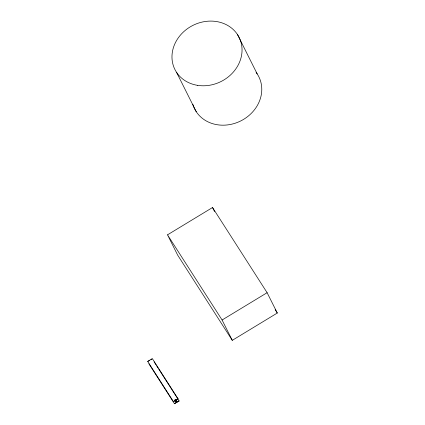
<?xml version="1.0" encoding="UTF-8"?>
<svg xmlns="http://www.w3.org/2000/svg" width="425" height="425" viewBox="0 0 425 425"><rect width="100%" height="100%" fill="white"/><g stroke="black" fill="none" stroke-linecap="round" stroke-linejoin="round"><path stroke-width="0.64" d="M174.5 403.75L176.513 402.162L175.668 400.419L173.416 401.588L147.698 361.415L152.331 358.604L178.048 398.777L175.955 400.132L176.784 401.922L179.132 400.94L174.5 403.75L148.872 363.763M176.476 402.252L175.079 399.983M167.514 234.834L212.537 207.522L267.118 292.697L277.302 313.028L232.278 340.34L177.692 255.17L167.514 234.834L222.094 320.004L232.278 340.34M151.013 359.646L151.953 359.077M222.094 320.004L267.118 292.697M149.791 360.4L147.698 361.415M275.161 309.692L277.302 313.028M154.126 361.877L155.996 364.841M156.618 365.766L158.132 368.172M158.753 369.097L169.166 385.39M169.426 385.757L171.302 388.721M171.562 389.087L173.793 392.61M174.053 392.976L175.929 395.941M176.189 396.307L179.132 400.94M177.097 401.928L175.674 399.702L177.039 401.949M175.86 400.308L176.981 401.965M175.716 400.254L176.88 401.976M175.084 399.872L176.513 402.162M175.015 400.074L176.396 402.342L174.919 400.164M174.861 400.201L176.285 402.422M237.474 34.531L257.205 73.929M176.545 72.346L196.276 111.748M212.537 207.522L214.572 211.592M178.048 398.777L173.416 401.588M256.105 72.388A35.902 31.402 -26.6 0 1 240.906 120.859A35.902 31.402 -26.6 0 1 192.828 104.311M197.715 85.372A35.902 31.402 -26.6 0 0 240.917 41.969A35.902 31.402 -26.6 0 0 182.394 32.975A35.902 31.402 -26.6 0 0 197.715 85.372"/></g></svg>
